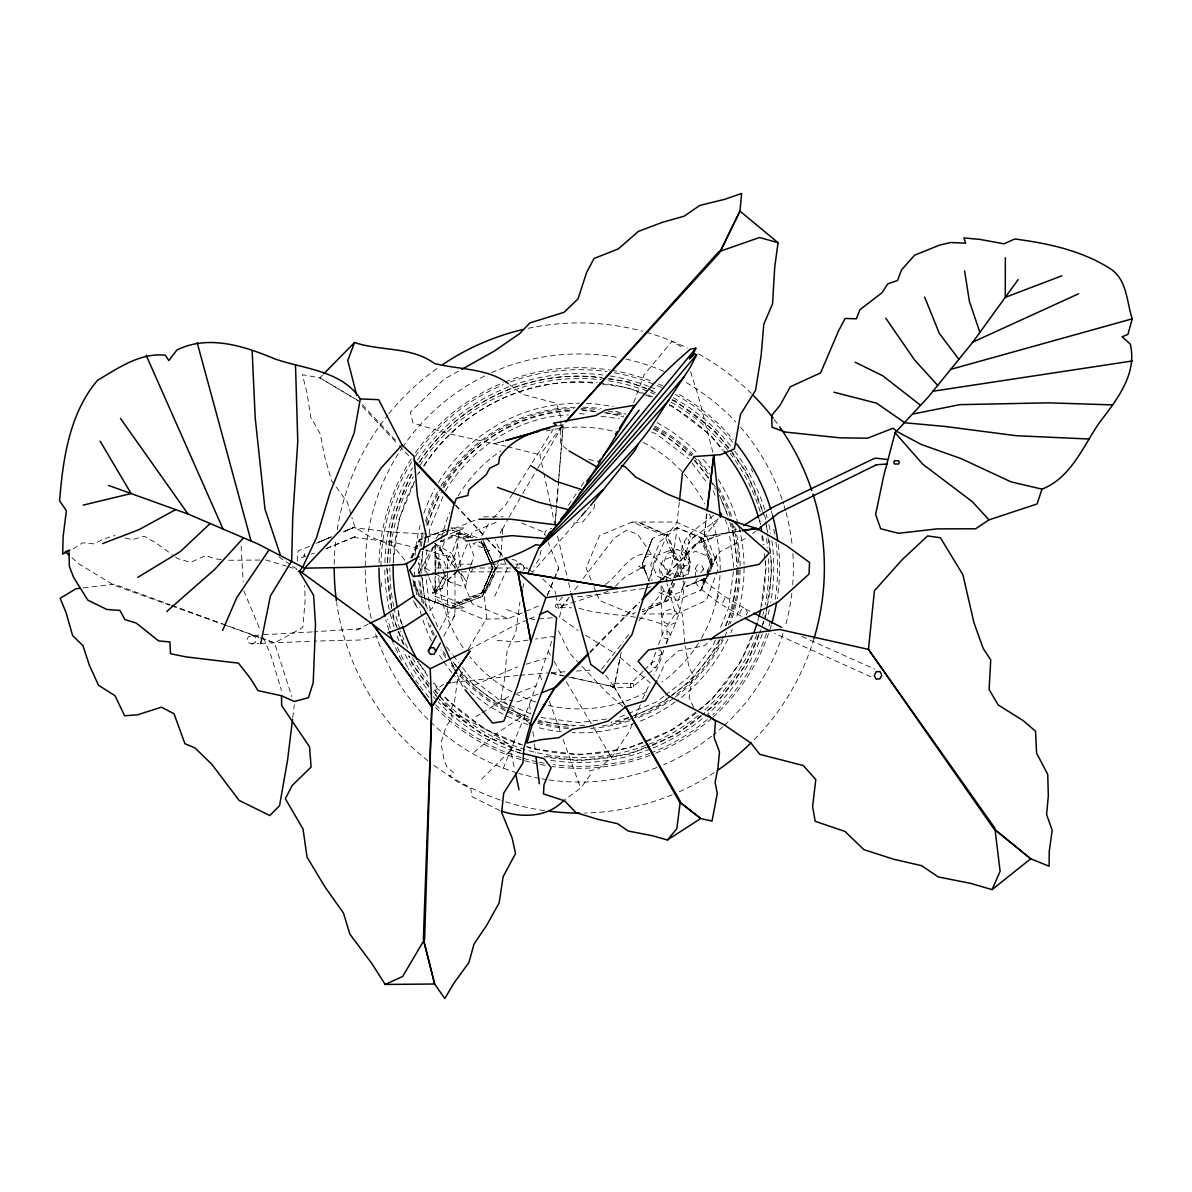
<?xml version="1.0" encoding="UTF-8"?>
<svg xmlns="http://www.w3.org/2000/svg" width="1192" height="1192" viewBox="0 0 1192 1192"><rect width="100%" height="100%" fill="white"/><g stroke="black" fill="none" stroke-linecap="round" stroke-linejoin="round"><path stroke-width="0.75" stroke-dasharray="5 3.75" d="M560.896 420.97L560.598 443.856L567.586 449.846M499.284 559.212L489.808 585.183L482.775 592.543L458.89 602.705L434.991 592.543L435.512 576.064M435.572 574.231L436.078 557.752L435.14 545.265L434.991 592.543L432.175 592.767L442.336 588.163L446.553 577.062M502.16 536.177L501.31 552.179L499.791 557.454M502.264 534.388L502.637 527.281L500.446 532.958L508.135 518.788M666.552 582.024L667.371 569.925L650.981 553.699L637.66 534.225L626.709 530.038L614.118 538.277L580.161 582.501M556.545 505.274L555.174 523.586L556.664 505.259M556.798 503.441L558.586 481.464M558.735 479.631L563.175 424.695L558.065 425.991M556.828 501.608L563.175 424.695L557.901 426.14M661.456 580.102L704.293 536.519L706.692 512.217M569.24 597.177L562.594 605.774L559.45 617.113L578.12 630.434M679.276 502.353L677.101 522.558L667.49 534.21L653.246 566.975L648.88 580.862M661.307 579.833L704.293 536.519L707.08 512.605M292.74 717.629L294.305 704.695M468.367 538.054L456.387 533.316L458.89 533.316L456.387 550.838L449.458 568.003M387.236 562.669L393.092 518.118L412.358 471.63M427.079 549.825L424.68 568.003L425.41 573.471M428.032 542.539L429.954 527.996L444.69 492.4M733.408 571.653L728.625 608.024L719.491 630.061M737.759 569.791L732.588 609.082L725.004 627.394A157.344 157.344 0 0 0 736.626 568.003M760.898 607.399L766.083 568.003L765.145 560.851M765.487 617.903L766.426 610.766M766.65 608.993L772.043 568.003L770.404 555.532M710.015 571.638C716.332 560.598 707.169 548.484 703.042 538.367L677.145 527.728L672.035 564.039L667.684 574.529L662.618 579.595M594.704 504.171L594.167 507.807L582.828 521.858L570.551 523.675M685.4 555.338L682.912 565.068L684.744 570.387L687.471 570.372L688.842 568.003L689.497 557.707L688.127 555.338M666.045 643.889C678.918 618.857 690.63 587.671 679.172 560.359L671.036 557.2L662.916 560.359L659.548 568.003L660.86 582.545M527.758 721.741L500.968 699.138L504.499 679.395L507.196 649.908L515.719 633.056L519.921 602.213M621.181 652.247L614.208 686.89L624.31 704.681M422.132 554.891L422.847 551.285M624.459 704.636L614.208 686.89L620.481 656.077M522.811 588.327L524.257 581.368M713.71 515.242C701.269 526.104 682.286 534.105 681.228 552.865L682.599 555.234M688.082 539.38L689.438 541.764L685.326 555.234M541.064 550.391L539.112 559.152L533.942 566.468M544.58 534.642L545.37 531.14L551.822 528.324M663.825 650.221L658.461 665.985L653.901 675.104M666.194 643.218L667.386 639.717L666.76 626.575L675.491 613.776L667.043 583.782M457.132 567.63L451.872 553.595L458.89 533.316L469.127 537.667M503.098 768.676L529.486 704.278L553.475 636.409L535.476 639.046M658.52 644.604L663.244 632.133L666.119 630.985L668.98 632.133L670.172 634.889L668.98 637.631L666.119 638.778L663.244 637.631L662.067 634.889L661.024 584.363L664.391 592.007L672.526 595.166L680.647 592.007L684.014 584.363L682.673 581.294M673.569 583.409L667.222 600.515L642.503 611.734L668.116 600.515L674.776 583.409M676.117 576.555L679.291 568.003L667.222 535.506L638.092 522.051L668.116 535.506L680.766 568.003L677.443 576.555M678.188 600.515L685.221 581.696M687.784 574.857L690.347 568.003L678.188 535.506M658.684 649.715L660.889 650.594L661.798 652.709L656.434 666.715L654.229 667.595L652.024 666.715L651.1 664.6L655.57 652.709L656.479 654.84L658.684 655.719L660.889 654.84L663.095 650.147M633.622 402.628L644.142 374.765L671.871 341.433L683.001 347.691M470.438 565.991L465.327 587.462L449.056 581.651L437.881 575.289M471.063 564.382L474.133 556.336L468.605 541.853M649.118 581.16L642.309 564.039L652.516 538.367L677.145 527.728L701.775 538.367L711.982 564.039L700.33 591.456L710.641 564.442L700.33 537.428L701.775 538.367M458.309 567.958L458.905 566.453M665.136 600.515L678.069 568.003L664.6 535.506L632.103 522.051L599.606 535.506L586.136 568.003L593.229 585.123M706.916 572.205L711.982 559.495L711.982 564.248L701.775 589.712L677.145 600.351L655.794 591.128M635.232 717.405L641.907 700.732M428.405 576.183L425.097 568.003L434.991 543.477L451.872 553.595M482.775 592.543L492.683 568.003L490.046 561.462M414.056 482.954L398.858 519.667L393.196 562.639A186.161 186.161 0 0 1 414.607 481.21M426.691 525.27L439.788 493.652M467.324 544.133L457.43 568.003L472.27 603.837L508.09 618.663L540.497 605.238M470.155 537.309L472.27 532.183L497.854 521.589M547.441 595.3L553.803 579.953M554.518 578.239L558.75 568.003L548.156 542.42M673.107 579.982L664.6 600.515L642.369 609.723M673.808 578.269L678.069 568.003M715.289 640.223L713.174 645.304L688.603 677.324L665.33 695.204M720.177 639.046L716.735 647.36L691.509 680.23L668.638 697.767M751.437 636.379L741.066 661.411L711.371 700.091L697.052 711.088M758.604 634.502L746.222 664.391L715.587 704.308L702.758 714.157M762.731 624.534L764.102 621.226M547.232 595.3L558.75 568.003M537.786 468.128L563.175 424.695L539.872 454.778L543.358 471.078M481.583 593.84L492.683 568.003L481.389 541.108M651.1 664.6L652.024 662.484L654.229 661.605L656.434 662.484L657.343 664.6M660.889 654.84L661.798 652.709M632.282 724.155L628.601 732.618L611.57 757.62L598.265 768.989L589.459 770.866L590.204 775.024L580.653 788.15L563.712 800.547M704.383 578.567L686.026 586.464L707.258 577.926L709.329 573.203M612.643 687.501L614.863 685.415L612.643 683.314L610.423 685.415L612.643 687.501L631.969 687.501L647.003 675.03M663.05 579.774L664.391 576.705L672.526 573.546L680.647 576.705M643.114 671.305L630.389 683.925L630.389 686.89L631.969 687.501M682.524 568.003L679.172 575.662L672.66 578.195M679.514 576.272L684.119 565.798L679.514 555.323L668.384 550.972L657.254 555.323L652.635 565.798L657.254 576.272L668.384 580.608M633.533 686.89L633.533 683.925L631.969 683.314L612.643 683.314M412.968 586.196L416.336 578.552M418.467 573.829L434.067 545.087M412.03 558.02L420.359 539.693L446.27 529.918M411.568 558.02L419.942 539.693L446.002 529.918M413.088 581.338L419.942 596.328L451.217 608.054L482.551 596.328L495.425 568.003L482.641 539.693L495.425 568.003L482.551 596.328L451.455 608.054L420.359 596.328L412.79 579.67M494.65 596.328L507.598 568.003L495.142 539.693M642.577 699.063L650.117 682.688L616.577 654.527M410.644 558.02L419.107 539.693L422.445 538.456M482.328 596.328L495.425 568.003L483.237 541.362M657.731 679.097L665.598 662.245L678.486 650.832L704.845 645.587L708.465 642.115M741.618 609.142L739.696 612.941L741.618 616.532L718.791 602.884L699.123 587.582L695.353 582.262L695.353 578.85M746.117 615.057L747.399 612.524L745.477 608.933L722.71 595.315L701.418 578.478L703.444 582.143L701.418 585.868M718.791 595.493L716.839 599.278L718.791 602.884M722.71 602.705L724.676 598.92L722.71 595.315M439.52 630.032L449.295 611.645M443.841 636.155L454.986 614.938L454.986 558.944L453.094 555.695L449.295 555.695L447.402 558.944L447.402 614.893L449.295 618.156M429.06 577.822L434.991 592.543L443.856 576.198L442.917 578.15L443.633 577.911M508.999 517.209L521.813 495.067M695.353 582.262L697.38 578.537M695.353 577.137L695.353 568.584L697.38 564.889L701.418 564.889L703.444 568.584L703.444 571.966M703.444 568.584L701.418 572.279L697.38 572.279L695.353 568.584M562.386 597.237L556.187 604.165L555.263 605.849L556.187 607.548L571.519 607.831M555.859 595.627L558.437 608.248L560.672 607.548L561.596 605.849L560.672 604.165L556.187 604.165M515.704 568.003L517.879 564.144M522.96 570.581L524.42 568.003L522.245 564.144L509.64 564.144M459.903 566.721L461.378 564.144L472.732 564.144M481.732 535.878L489.882 521.604M471.227 571.877L472.702 569.299M690.868 532.884L689.512 535.238L690.868 537.637M682.599 550.481L681.228 552.865L685.4 560.091L684.044 557.722M689.438 541.764L688.082 544.133L694.936 535.312L693.58 532.913M683.388 568.003L684.744 565.634L687.471 565.634L688.842 568.003M688.127 560.091L689.497 557.707L685.326 550.481L686.696 552.85M454.986 558.944L453.094 562.192L449.295 562.192L447.402 558.944M453.094 618.171L454.986 614.938L453.094 611.675M429.388 610.453L432.309 608.263L435.408 600.932L436.034 586.196L432.651 593.84L442.336 588.163L434.991 592.543L444.944 575.676M522.752 493.488L536.847 469.723M512.694 493.726L505.855 504.574L493.562 517.671M513.663 492.177L531.215 464.284M532.198 462.734L553.654 428.628M468.471 648.835L486.872 617.948L484.086 595.106L493.339 577.241L497.183 566.379L500.893 562.818M581.264 486.217L585.928 479.124M568.435 505.199L578.567 490.255M574.782 589.995L579.088 584.005M435.899 538.546L438.462 535.089L444.527 532.481M625.651 638.599L628.974 634.129M638.942 620.749L663.05 591.321L671.245 590.591L682.48 614.848L684.878 643.978M420.016 461.647C458.756 401.212 535.029 366.033 606.013 378.773M417.513 474.61L419.718 471.749A186.161 186.161 0 0 0 418.064 474.923M424.114 466.012C459.918 409.765 528.98 375.286 595.404 383.332M442.947 487.23C470.393 442.53 519.369 411.955 572.145 410.257M445.406 490.702C471.689 448.043 517.626 416.991 568.375 414.846M601.513 669.368L623.431 641.579M740.858 530.872L704.293 536.519L719.193 518.654M580.161 517.492L532.988 571.668M587.194 509.446L589.533 506.764M560.672 607.548L568.092 599.233M736.686 529.129L694.891 544.565L683.97 555.904L695.621 551.345L707.258 555.904L712.086 566.915L717.39 553.475L713.531 562.4L720.117 551.732L748.397 536.966M322.421 375.197L319.858 377.819L302.395 374.705L306.836 392.123L310.814 417.319L320.246 433.873L324.522 456.014L331.585 480.763L347.319 502.175L351.357 515.54M590.055 652.754L639.389 602.556M589.653 652.024L639.15 602.139M481.613 779.151L510.608 750.364L514.81 770.062M644.38 670.053L652.024 662.484M447.089 580.534L457.594 570.655M615.34 586.211L624.772 577.152L645.453 565.664L640.044 567.586L644.5 568.062L638.748 566.021L645.036 570.551L649.268 581.294M434.991 592.543L459.471 569.24M648.344 673.838L656.434 666.715M473.85 752.45L498.047 732.484L525.389 714.276M677.145 527.728L659.876 541.809L650.936 564.248L651.95 580.623M752.733 533.524L755.609 531.23M605.283 584.408C620.525 574.544 630.225 548.946 651.607 554.831L645.036 557.528M663.87 696.322L656.598 701.894L619.304 717.346M667.207 698.87L658.64 705.455L630.345 717.167M695.621 712.19L672.69 729.787L644.321 741.528M701.328 715.245L675.67 734.942L647.45 746.639M693.58 537.667L719.029 518.207M443.707 684.297L435.184 690.228L451.917 712.175L490.404 731.739L507.777 743.704L512.5 750.856L521.247 753.031M73.159 548.856L82.829 542.762L94.123 543.895L103.183 539.112L114.983 535.506M475.891 716.675L480.585 713.799M482.149 712.831L508.731 696.5M458.488 371.189L443.871 379.384L410.391 412.149L413.058 423.115L449.012 433.784L505.542 446.21M368.298 624.012L355.991 630.359L360.342 628.706L314.032 631.79M468.65 649.834L513.156 626.113L527.877 619.661M608.024 591.307L600.306 594.331L575.96 596.983M316.029 543.343L331.063 536.922M529.516 618.946L536.057 616.07M682.092 576.481L687.039 574.35L691.122 564.039L687.039 553.729L677.145 549.467L667.252 553.729L663.154 564.039L667.252 574.35L675.491 577.911M440.116 541.302L458.89 533.316L465.819 539.41M474.774 684.983L517.641 666.805M343.177 531.945L353.353 527.654L392.719 532.258L441.666 534.791M325.923 548.827L356.84 535.998L323.747 549.572M686.026 586.464L707.258 577.926M596.76 593.676L599.606 600.515L632.103 613.969L635.515 612.554M628.691 717.852L620.361 721.309L611.436 722.471M642.652 742.229L627.633 748.442L579.282 754.804L530.947 748.442L524.271 745.685M645.781 747.324L629.182 754.208L579.282 760.764L543.656 756.071M713.799 537.011L694.891 544.565M559.882 427.868L562.207 426.945M446.046 531.826L476.696 519.563M675.894 622.552L670.172 624.832L664.436 622.552L662.067 617.054L664.436 611.541L670.172 609.261L675.894 611.541L678.263 617.054M630.389 683.925L631.969 683.314M450.069 533.837L465.103 527.967L451.217 527.967L480.748 539.037M517.298 693.193L536.117 685.892M476.338 542.479L473.09 543.731L489.808 550.838L482.775 543.477L479.363 542.032M538.039 694.102L518.073 701.775L514.646 701.254M258.992 635.023L248.383 636.662L247.012 639.657L248.383 642.652L251.691 643.904L258.992 643.501M251.691 643.904L255.013 642.652L256.384 639.657L255.013 636.662L251.691 635.425M424.099 537.845L445.733 529.814M309.518 546.368L298.402 550.734L297.329 553.699L297.329 564.531M306.106 556.008L300.98 557.901L303.543 556.664L304.616 553.699L304.616 557.305M562.594 605.774L597.52 594.57L644.187 588.476M311.231 554.131L314.36 553.148M526.03 664.227L546.159 658.058M646.019 588.237L651.145 586.688M503.486 441.085L494.695 443.498L503.665 441.1M377.626 636.215L360.342 640L314.032 641.132M668.384 550.972L677.145 549.467M704.293 536.519L740.426 530.976M528.279 640.089L515.674 641.937L493.846 640.193M606.579 719.014L579.282 722.62L539.276 717.346M452.364 682.42L518.028 675.432M83.306 587.88L114.223 584.214L170.009 604.627M450.8 535.804L455.94 535.223L465.074 539.171M552.388 617.754L533.003 619.482L529.725 618.231M519.876 675.268L547.62 672.944M312.185 631.924L260.825 634.934M551.255 672.675L567.422 671.617M576.392 671.022L592.543 669.964M260.825 643.412L312.185 641.177M260.065 560.046L228.611 560.255M483.505 516.836L503.233 516.836M632.103 522.051L676.281 522.051L706.23 535.506L718.642 568.003L706.23 600.515L676.281 613.969L642.816 613.969M491.372 564.144L508.88 564.144M435.974 568.003L452.021 568.003M471.004 568.003L513.082 568.003M514.884 568.003L527.49 568.003M461.378 571.877L514.288 571.877M458.89 602.705L456.387 602.705L482.045 592.543L492.683 568.003L481.583 542.181M632.103 613.969L633.935 613.969M508.09 618.663L483.505 619.169L438.462 600.932L435.05 596.328L465.103 608.054L450.725 608.054L419.107 596.328L412.953 582.992M578.79 608.129C607.533 617.292 639.523 612.748 666.76 626.575M666.611 574.47L667.639 574.529M221.28 559.51L215.767 558.944L205.65 555.576L190.675 562.356L177.742 558.601L173.496 555.547M353.353 537.428L392.719 542.166L418.049 548.29M607.801 378.996L629.182 381.812L649.104 390.067M602.571 384.271L627.633 387.579L644.321 394.492M581.07 409.541L597.147 411.657A157.344 157.344 0 0 0 579.282 410.659M606.072 412.834L620.361 414.712L623.699 416.097M579.282 413.4L584.75 414.131M601.111 416.276L619.304 418.675M538.218 721.309L573.933 726.002M500.968 699.138L512.933 700.985M588.669 459.501L597.728 461.259M605.745 675.208L614.208 686.89L568.316 676.847M551.166 673.152L564.799 676.043M551.27 673.182L562.058 675.536M569.255 677.101L614.208 686.89M511.994 559.42L515.063 560.106L527.296 568.42M425.291 550.048L450.8 557.26L443.066 554.116L439.863 546.532L440.876 550.987L445.287 539.842L441.874 541.853L455.24 535.849L465.252 540.348M125.279 537.979L132.148 539.633L144.396 536.281L156.495 543.328L172.08 554.533M507.345 446.657L539.872 454.778M265.622 559.882L286.527 566.17M288.27 566.707L296.987 569.329M169.92 605.283L114.089 585.197L78.732 563.816L71.982 557.796M171.663 605.909L222.248 624.101M223.992 624.727L258.887 637.273M260.631 637.899L274.577 642.92L302.828 627.528L305.077 601.23L304.75 585.391M171.752 605.268L258.887 637.169M260.631 637.809L274.577 642.92L291.787 696.56M506.719 609.514L523.139 615.742M472.345 537.83L452.081 529.963L472.866 537.637M499.806 810.456L471.957 796.748L470.81 788.672L457.4 781.818L449.354 776.081L453.973 773.042L447.104 767.231L444.243 760.66L440.936 742.899L446.106 726.643L452.14 717.346L450.457 710.715L454.495 701.805L457.445 680.349L462.57 672.228L457.534 667.729M671.036 578.82L662.916 575.662L659.548 568.003M478.633 542.122L482.045 543.477L492.683 568.003L481.389 594.912L452.081 606.043L480.793 594.912L492.683 568.003L480.793 541.108M436.078 557.752L443.856 560.91L447.075 568.554M650.758 390.752L655.749 392.824M672.348 399.692L675.67 401.078L715.587 431.713L730.905 451.664M645.99 395.178L652.665 397.949M669.353 404.848L672.69 406.234L711.371 435.929L722.367 450.248M653.648 428.509L658.64 430.565L691.509 455.791M651.502 432.011L656.598 434.126L688.603 458.682M521.738 523.005L543.91 532.183L545.325 535.595M530.798 713.829L501.981 701.894L469.961 677.324L459.918 664.227M504.931 707.512L499.94 705.455L467.07 680.23L457.207 667.371M511.592 710.268L528.235 717.167M522.603 744.985L485.889 729.787L447.209 700.091L443.901 695.8A186.161 186.161 0 0 0 520.785 744.747M521.098 750.766L482.909 734.942L442.992 704.308L437.524 697.186M801.978 636.483L874.839 669.219M871.054 676.862L774.547 633.31M745.477 608.933L752.048 612.286M425.097 568.003L436.287 574.38M358.107 400.572L319.858 377.819L359.731 401.749M435.587 573.844L439.967 576.481M585.734 635.306L613.493 652.605M278.868 556.917L291.072 565.142M292.606 566.17L297.18 569.255M528.816 569.463L533.405 572.577M509.729 384.763L522.558 394.358L556.44 403.254L560.94 417.453M622.82 706.469L606.266 691.896L581.07 665.345M542.583 578.82L554.757 590.219L555.487 593.825M579.819 664.019L569.731 653.395L557.29 628.422M362.383 406.427L398.068 444.392M399.35 445.748L410.823 457.966M455.433 505.423L484.742 536.609M486.023 537.965L503.858 556.947M362.249 404.475L397.681 442.575M455.88 505.185L484.98 536.489M486.247 537.845L503.963 556.902M434.991 543.477L457.326 570.342M458.503 571.758L466.743 581.651L460.008 571.832M404.863 560.225L393.747 546.487L368.388 535.893L354.888 527.236L351.863 517.209M732.007 453.094L746.222 471.63L765.487 518.118L766.188 523.467M694.802 460.082L711.252 481.508M712.339 482.939L716.735 488.66M691.956 463.047L707.601 483.43M446.508 646.764L452.096 654.05M453.213 655.496L458.801 662.782M456.104 665.941L452.811 661.649A157.344 157.344 0 0 0 458.398 668.712M417.513 661.411L427.407 674.299M434.007 682.897L439.505 690.064M428.762 685.773L412.358 664.391L408.916 656.092M433.143 691.479L436.421 695.755M442.902 572.369L449.056 581.651L445.882 575.334M548.394 651.845L550.287 655.004M554.057 661.322L562.535 675.521M566.319 681.839L593.661 727.627M594.599 729.206L611.57 757.62M683.999 541.734L685.355 544.118M445.078 573.739L436.332 556.336L441.874 570.834M413.356 600.828L417.364 608.263L414.876 602.407M451.187 661.545L454.271 668.325M457.356 675.104L462.749 686.965M693.595 707.527L689.08 697.38L692.85 674.717L688.961 667.207L685.028 645.796M243.749 590.77L260.631 631.045M263.447 637.765L271.195 656.226L281.461 690.436M645.036 570.551L642.309 564.039L652.516 538.367L642.309 564.039L646.66 574.544M719.491 495.321L727.761 515.287M731.203 523.601L732.588 526.938L737.997 568.003M713.174 490.702L715.289 495.798M725.108 519.518L728.625 527.996L733.899 568.003M593.929 586.822L596.06 591.962M437.673 626.664L429.954 608.024L425.648 575.289M402.315 624.697L398.858 616.353L397.905 609.201A186.161 186.161 0 0 0 402.553 626.515M404.103 644.47L393.092 617.903L392.63 614.342M482.775 543.477L489.376 559.838M539.976 675.164L542.479 682.122M549.363 701.239L560.627 732.529M563.131 739.472L580.653 788.15M703.042 538.367L711.982 564.248M690.585 371.666L698.184 395.64L713.263 453.809M557.573 536.162L568.167 580.966M568.599 582.754L570.715 591.709M543.761 472.881L549.974 501.862M550.361 503.68L554.638 523.601M457.296 543.477L460.514 566.26M766.426 525.24L767.827 535.938M768.065 537.726L770.166 553.758M759.721 519.667L760.436 525.031A186.161 186.161 0 0 0 759.11 519.831M761.852 535.774L763.029 544.729M764.206 553.684L764.906 559.063M421.298 573.367L420.582 568.003L422.698 551.941A157.344 157.344 0 0 0 422.043 573.337M421.536 575.155L425.767 607.294M386.536 568.003L391.691 607.205M529.486 704.278L530.604 713.308M532.854 731.381L534.195 742.214M534.418 744.017L535.536 753.061M241.067 545.951L243.213 581.8M435.02 545.265L435.289 570.268M703.444 578.746L703.444 582.143M709.463 514.095A140.894 140.894 0 0 1 720.087 573.501M719.998 575.349A140.894 140.894 0 0 1 701.313 638.465M698.467 643.159A140.894 140.894 0 0 1 662.096 682.018M646.541 691.822A140.894 140.894 0 0 1 542.822 704.114M535.789 702.028A140.894 140.894 0 0 1 513.648 692.686M512.038 691.822A140.894 140.894 0 0 1 469.797 656.703M463.152 647.792A140.894 140.894 0 0 1 438.433 571.668M438.388 568.003A140.894 140.894 0 0 1 441.1 540.483M441.472 538.68A140.894 140.894 0 0 1 449.831 512.381M458.19 495.991A140.894 140.894 0 0 1 501.042 450.829M546.368 431.012A140.894 140.894 0 0 1 615.757 431.906M643.293 442.485A140.894 140.894 0 0 1 704.815 504.007M792.874 553.624A214.068 214.068 0 0 1 792.591 586.017M791.861 593.243A214.068 214.068 0 0 1 785.111 626.873M783.01 633.757A214.068 214.068 0 0 1 724.17 725.585M722.844 726.807A214.068 214.068 0 0 1 713.174 735.032M711.758 736.164A214.068 214.068 0 0 1 663.721 764.728M656.986 767.469A214.068 214.068 0 0 1 548.648 779.866M546.845 779.598A214.068 214.068 0 0 1 541.481 778.704M539.693 778.376A214.068 214.068 0 0 1 518.714 773.325M516.985 772.803A214.068 214.068 0 0 1 430.476 721.89M427.928 719.372A214.068 214.068 0 0 1 375.018 632.043M371.189 618.201A214.068 214.068 0 0 1 401.525 448.758M402.538 447.253A214.068 214.068 0 0 1 484.965 375.853M491.536 372.753A214.068 214.068 0 0 1 618.886 357.645M625.979 359.09A214.068 214.068 0 0 1 667.043 372.753M686.324 382.617A214.068 214.068 0 0 1 735.643 421.804M740.485 427.168A214.068 214.068 0 0 1 783.561 503.978M784.083 505.706A214.068 214.068 0 0 1 785.588 510.876M786.064 512.605A214.068 214.068 0 0 1 792.263 546.383M775.932 542.122A198.334 198.334 0 0 1 774.815 601.275M770.39 621.121A198.334 198.334 0 0 1 768.825 626.426M766.516 633.473A198.334 198.334 0 0 1 712.876 714.619M707.288 719.521A198.334 198.334 0 0 1 651.726 752.644M649.998 753.314A198.334 198.334 0 0 1 553.401 764.653M544.193 763.223A198.334 198.334 0 0 1 538.724 762.15M536.907 761.763A198.334 198.334 0 0 1 522.647 758.082M520.874 757.546A198.334 198.334 0 0 1 435.199 704.293M428.986 697.424A198.334 198.334 0 0 1 424.233 691.688M423.085 690.228A198.334 198.334 0 0 1 419.688 685.773M418.601 684.268A198.334 198.334 0 0 1 408.454 668.772M407.53 667.177A198.334 198.334 0 0 1 397.502 647.345M390.305 628.184A198.334 198.334 0 0 1 387.713 619.348M381.812 586.494A198.334 198.334 0 0 1 381.5 582.784M380.963 566.17A198.334 198.334 0 0 1 414.339 457.862M415.382 456.327A198.334 198.334 0 0 1 503.382 384.763M510.325 382.051A198.334 198.334 0 0 1 607.026 371.621M614.387 372.798A198.334 198.334 0 0 1 655.198 384.763M656.911 385.493A198.334 198.334 0 0 1 662.022 387.758M675.253 394.433A198.334 198.334 0 0 1 733.169 442.873M751.049 468.843A198.334 198.334 0 0 1 752.867 472.047M773.802 529.263A198.334 198.334 0 0 1 774.815 534.746M771.865 540.81A194.49 194.49 0 0 1 770.702 602.422M769.287 609.559A194.49 194.49 0 0 1 767.141 618.35M762.269 633.92A194.49 194.49 0 0 1 652.024 748.382M650.325 749.053A194.49 194.49 0 0 1 548.484 760.034M522.007 753.865A194.49 194.49 0 0 1 438 701.656M436.764 700.33A194.49 194.49 0 0 1 433.098 696.277M431.906 694.906A194.49 194.49 0 0 1 403.298 650.787M398.918 640.745A194.49 194.49 0 0 1 396.31 633.92M393.971 627.022A194.49 194.49 0 0 1 389.695 611.332M389.292 609.559A194.49 194.49 0 0 1 384.807 568.003M384.882 562.594A194.49 194.49 0 0 1 412.7 467.666M417.558 460.008A194.49 194.49 0 0 1 602.854 374.959M610.095 375.987A194.49 194.49 0 0 1 648.612 386.297M650.325 386.968A194.49 194.49 0 0 1 657.075 389.769M673.391 397.815A194.49 194.49 0 0 1 733.587 449.622M734.689 451.068A194.49 194.49 0 0 1 765.666 512.471M766.188 514.199A194.49 194.49 0 0 1 767.141 517.671M768.885 524.689A194.49 194.49 0 0 1 770.702 533.599M769.123 540.185A191.867 191.867 0 0 1 767.544 605.044M767.186 606.862A191.867 191.867 0 0 1 764.623 617.665M763.625 621.226A191.867 191.867 0 0 1 759.602 633.593M758.946 635.351A191.867 191.867 0 0 1 702.654 714.962M701.209 716.154A191.867 191.867 0 0 1 651.845 745.626M650.117 746.326A191.867 191.867 0 0 1 544.088 756.622M520.755 750.736A191.867 191.867 0 0 1 439.759 699.704M438.492 698.348A191.867 191.867 0 0 1 433.545 692.79M428.792 687.024A191.867 191.867 0 0 1 408.692 655.823M403.12 644.023A191.867 191.867 0 0 1 397.145 628.303M396.563 626.545A191.867 191.867 0 0 1 392.183 610.498M391.781 608.68A191.867 191.867 0 0 1 387.415 568.003M387.504 562.475A191.867 191.867 0 0 1 413.132 472.077M418.958 462.63A191.867 191.867 0 0 1 601.543 377.432M608.963 378.445A191.867 191.867 0 0 1 646.63 388.339M648.373 389.009A191.867 191.867 0 0 1 655.302 391.84M672.005 400.035A191.867 191.867 0 0 1 729.787 448.997M730.934 450.472A191.867 191.867 0 0 1 763.625 514.795M765.532 521.917A191.867 191.867 0 0 1 767.901 532.809M768.557 558.884A189.483 189.483 0 0 1 765.219 604.582M763.655 611.749A189.483 189.483 0 0 1 762.791 615.295M756.726 634.517A189.483 189.483 0 0 1 703.921 710.745M698.274 715.483A189.483 189.483 0 0 1 647.509 744.791M645.796 745.447A189.483 189.483 0 0 1 526.745 750.066M524.987 749.544A189.483 189.483 0 0 1 438.999 695.383M437.777 694.027A189.483 189.483 0 0 1 434.156 689.84M429.522 684.089A189.483 189.483 0 0 1 412.521 657.984M407.575 648.135A189.483 189.483 0 0 1 400.587 631.045M399.99 629.302A189.483 189.483 0 0 1 394.105 608.173M393.733 606.385A189.483 189.483 0 0 1 389.799 568.003M389.873 562.535A189.483 189.483 0 0 1 413.4 476.442M419.942 465.476A189.483 189.483 0 0 1 601.275 379.801M608.591 380.799A189.483 189.483 0 0 1 654.363 394.03M670.858 402.121A189.483 189.483 0 0 1 761.345 515.451M766.501 538.71A189.483 189.483 0 0 1 767.708 547.858M814.032 638.435A245.075 245.075 0 0 1 752.584 741.305M714.246 772.58A245.075 245.075 0 0 1 673.927 794.081M672.228 794.781A245.075 245.075 0 0 1 584.736 813.019M544.565 810.62A245.075 245.075 0 0 1 501.877 800.547M500.148 799.951A245.075 245.075 0 0 1 429.373 761.882M427.913 760.749A245.075 245.075 0 0 1 336.68 602.735M334.237 564.382A245.075 245.075 0 0 1 335.965 538.769M337.232 529.635A245.075 245.075 0 0 1 387.698 415.188M388.845 413.743A245.075 245.075 0 0 1 439.773 366.525M528.265 328.307A245.075 245.075 0 0 1 642.726 331.287M646.228 332.255A245.075 245.075 0 0 1 687.337 348.034M698.676 353.979A245.075 245.075 0 0 1 751.303 393.435M774.279 419.554A245.075 245.075 0 0 1 778.659 425.484M718.97 640.432A157.344 157.344 0 0 1 671.468 695.532M669.993 696.575A157.344 157.344 0 0 1 630.255 716.869M628.557 717.45A157.344 157.344 0 0 1 611.347 722.054M584.616 725.258A157.344 157.344 0 0 1 538.56 719.998M528.324 716.869A157.344 157.344 0 0 1 511.681 710.089M510.057 709.3A157.344 157.344 0 0 1 459.561 670.083M427.302 608.74A157.344 157.344 0 0 1 422.102 575.125M427.779 525.583A157.344 157.344 0 0 1 441.278 492.43M443.916 487.811A157.344 157.344 0 0 1 572.175 410.823M604.284 412.67A157.344 157.344 0 0 1 623.431 416.991M653.305 429.165A157.344 157.344 0 0 1 689.289 455.508M694.251 460.589A157.344 157.344 0 0 1 708.882 478.767M709.896 480.257A157.344 157.344 0 0 1 715.558 489.331M721.369 500.402A157.344 157.344 0 0 1 727.567 515.361M729.802 522.156A157.344 157.344 0 0 1 736.626 566.23M759.11 616.19A186.161 186.161 0 0 1 757.65 621.36M752.971 635.038A186.161 186.161 0 0 1 697.588 711.758M696.188 712.89A186.161 186.161 0 0 1 644.619 742.333M642.92 742.959A186.161 186.161 0 0 1 527.654 746.877M439.058 690.451A186.161 186.161 0 0 1 433.262 683.493M427.809 676.236A186.161 186.161 0 0 1 418.064 661.098M423.726 465.759A186.161 186.161 0 0 1 597.281 382.721M599.084 382.9A186.161 186.161 0 0 1 646.317 394.328M648.001 394.999A186.161 186.161 0 0 1 653.037 397.07M669.263 405.027A186.161 186.161 0 0 1 723.037 449.712M762.612 535.64A186.161 186.161 0 0 1 763.983 544.61M765.309 560.836A186.161 186.161 0 0 1 761.599 605.715M778.227 544.565A200.316 200.316 0 0 1 777.244 598.652M771.313 625.025A200.316 200.316 0 0 1 769.138 631.909M768.542 633.622A200.316 200.316 0 0 1 713.099 717.077M711.743 718.269A200.316 200.316 0 0 1 651.726 754.76M650.027 755.415A200.316 200.316 0 0 1 552.239 766.486M545.057 765.368A200.316 200.316 0 0 1 539.708 764.37M537.935 763.997A200.316 200.316 0 0 1 435.14 707.094M401.495 660.279A200.316 200.316 0 0 1 393.882 643.829M388.875 630.195A200.316 200.316 0 0 1 385.806 619.855M379.056 562.624A200.316 200.316 0 0 1 411.463 458.652M415.531 452.662A200.316 200.316 0 0 1 503.471 382.602M505.155 381.917A200.316 200.316 0 0 1 609.932 370.056M611.734 370.339A200.316 200.316 0 0 1 651.726 381.261M658.461 384.003A200.316 200.316 0 0 1 663.437 386.238M679.44 394.537A200.316 200.316 0 0 1 733.095 439.684M771.313 510.981A200.316 200.316 0 0 1 772.774 516.166M740.113 569.821A160.831 160.831 0 0 1 730.219 623.565M726.792 632.103A160.831 160.831 0 0 1 674.985 697.26M673.51 698.348A160.831 160.831 0 0 1 636.558 718.299M629.644 720.758A160.831 160.831 0 0 1 590.219 728.476M568.361 728.476A160.831 160.831 0 0 1 537.667 723.365M528.935 720.758A160.831 160.831 0 0 1 506.883 711.624M505.259 710.79A160.831 160.831 0 0 1 459.307 675.119M454.539 669.532A160.831 160.831 0 0 1 450.025 663.706M445.793 657.701A160.831 160.831 0 0 1 440.921 649.983M433.277 635.455A160.831 160.831 0 0 1 426.542 618.365M422.221 602.571A160.831 160.831 0 0 1 418.615 575.289M418.556 573.456A160.831 160.831 0 0 1 418.556 562.564M419.957 546.1A160.831 160.831 0 0 1 423.041 529.904M425.44 521.142A160.831 160.831 0 0 1 438.224 490.761M440.921 486.023A160.831 160.831 0 0 1 579.282 407.172M582.918 407.217A160.831 160.831 0 0 1 601.2 408.677M615.623 411.344A160.831 160.831 0 0 1 626.158 414.16M654.944 426.08A160.831 160.831 0 0 1 693.014 454.286M698.035 459.546A160.831 160.831 0 0 1 709.627 473.79M718.567 487.588A160.831 160.831 0 0 1 732.037 517.656M734.644 526.387A160.831 160.831 0 0 1 740.113 566.2M738.846 569.806A159.564 159.564 0 0 1 728.401 624.832M723.38 636.573A159.564 159.564 0 0 1 674.24 696.247M668.28 700.464A159.564 159.564 0 0 1 634.397 717.763M632.684 718.374A159.564 159.564 0 0 1 599.218 726.33M568.45 727.209A159.564 159.564 0 0 1 537.994 722.143M529.337 719.551A159.564 159.564 0 0 1 459.054 672.914M454.375 667.311A159.564 159.564 0 0 1 449.965 661.486M445.838 655.481A159.564 159.564 0 0 1 441.1 647.792M434.424 634.934A159.564 159.564 0 0 1 430.178 624.832M423.845 604.061A159.564 159.564 0 0 1 420.091 578.85M419.971 577.047A159.564 159.564 0 0 1 419.971 558.973M421.208 546.279A159.564 159.564 0 0 1 423.071 535.506M426.125 523.243A159.564 159.564 0 0 1 441.1 488.228M442.932 485.129A159.564 159.564 0 0 1 573.888 408.528M581.085 408.454A159.564 159.564 0 0 1 599.218 409.69M608.233 411.091A159.564 159.564 0 0 1 624.057 414.846M654.348 427.198A159.564 159.564 0 0 1 692.12 455.18M693.386 456.462A159.564 159.564 0 0 1 709.672 476.01M717.48 488.228A159.564 159.564 0 0 1 730.249 516.33M732.454 523.243A159.564 159.564 0 0 1 738.846 566.215M744.076 568.003A164.794 164.794 0 0 1 735.926 619.229M732.216 629.406A164.794 164.794 0 0 1 730.83 632.743M727.85 639.314A164.794 164.794 0 0 1 676.713 700.911M675.253 701.984A164.794 164.794 0 0 1 637.303 722.248M635.619 722.873A164.794 164.794 0 0 1 572.145 732.648M561.372 731.828A164.794 164.794 0 0 1 536.638 727.18M528.071 724.632A164.794 164.794 0 0 1 504.752 714.976M503.158 714.157A164.794 164.794 0 0 1 453.079 673.957M451.917 672.571A164.794 164.794 0 0 1 443.26 661.024M442.247 659.519A164.794 164.794 0 0 1 438.388 653.469M431.519 640.938A164.794 164.794 0 0 1 422.117 617.516M421.581 615.802A164.794 164.794 0 0 1 419.226 607.205M416.708 594.883A164.794 164.794 0 0 1 414.846 578.746M414.742 576.943A164.794 164.794 0 0 1 414.503 568.003M414.98 555.487A164.794 164.794 0 0 1 420.12 525.359M423.816 513.38A164.794 164.794 0 0 1 434.827 488.72M438.388 482.551A164.794 164.794 0 0 1 579.282 403.224M586.434 403.373A164.794 164.794 0 0 1 613.239 406.755M657.001 422.698A164.794 164.794 0 0 1 698.303 454.033M703.161 459.322A164.794 164.794 0 0 1 710.03 467.696M718.299 479.512A164.794 164.794 0 0 1 737.997 523.646M738.921 527.073A164.794 164.794 0 0 1 744.046 564.442M331.257 536.936L317.728 542.628L331.301 536.922M349.882 529.084L343.102 531.945L353.353 527.654L349.882 529.084"/><path stroke-width="1.5" d="M1005.348 257.725L1005.273 297.359L1061.849 275.814M300.22 571.311L373.036 624.563L430.208 668.742L431.832 706.752L424.62 939.281L402.643 976.486L385.165 984.443L371.934 963.643L349.867 934.156L343.475 913.042L324.984 886.937L307.059 857.167L303.006 828.976L285.335 798.714L292.189 785.513L311.097 767.067L309.562 746.877L281.64 705.53L281.521 695.472M469.931 651.205L431.832 706.752L423.369 938.879L434.648 984.011L444.795 998.553L453.958 983.087L468.963 962.466L473.999 944.079L486.634 925.409L499.135 902.91L503.158 876.642L515.525 853.561L512.098 837.916L501.653 812.482L503.709 793.157L522.901 763.059L523.854 748.248L531.96 718.418L552.194 664.361L556.619 617.724L547.5 611.064L539.32 614.64M679.485 500.521L682.45 472.956L694.31 456.536L720.653 454.673L734.421 448.997L740.456 414.488L755.549 390.335L761.077 356.035L763.804 324.164L772.55 303.9L774.726 267.142L778.048 242.706L739.979 211.118L741.618 193.447L724.632 199.347L699.853 205.411L684.148 216.199L662.439 222.308L638.361 231.427L618.35 248.89L594.003 258.53L586.509 272.7L578.075 298.864L564.039 312.304L529.948 322.898L519.667 333.611L494.218 351.148L461.736 369.371M720.341 512.545L721.696 514.929L720.341 517.283L713.725 455.567L706.93 510.429M707.288 510.757L713.725 455.567M292.517 719.476L287.57 760.138L279.554 805.688L269.839 815.566L239.115 800.398L211.729 764.161L194.952 747.95L184.939 743.704L174.017 713.725L161.397 707.184L137.631 714.798L124.639 715.766L114.983 695.696L98.504 685.281L89.326 665.151L82.948 645.662L72.638 635.619L66.141 612.792L60.151 598.265L76.02 588.744L79.67 588.312M360.297 398.947L354.128 433.188L330.229 491.983L316.595 537.443L302.902 566.662L299.281 571.534L313.585 595.255L315.507 624.25L313.228 682.524L308.49 697.678L294.409 701.462L281.431 695.77L257.934 690.57L250.365 678.337L238.489 663.154L186.161 656.911L170.486 653.708L169.905 641.937L158.551 640.894L136.246 623.043L124.951 619.631L119.93 610.438L106.833 609.47L87.821 600.127L73.502 577.196L69.389 566.379L68.898 550.674L62.684 554.116L63.102 536.802L66.365 510.712L59.6 500.804C62.967 458.86 69.389 413.535 97.491 380.352C118.112 368.09 140.388 352.43 165.435 355.231L168.802 360.58L176.923 349.986C208.436 334.401 244.256 346.112 274.667 358.852C304.124 369.103 341.776 370.459 360.297 398.947L378.639 399.663L402.032 444.974L414.011 456.208L417.423 496.155L426.11 535.059L423.22 549.482M260.75 643.65L270.361 596.104L291.682 561L292.725 517.701L297.776 441.472L295.512 364.975M521.723 593.527L522.454 590.055M1018.162 279.584L972.851 342.089L928.568 396.653L895.088 432.756L883.51 476.711L875.628 514.482L880.65 528.741L898.455 533.286L937.15 528.875L975.607 528.786L988.973 519.861L1037.085 503.963L1041.987 489.152C1070.997 477.798 1082.977 446.613 1099.441 422.564C1116.517 400.333 1137.645 373.826 1130.239 344.056L1122.104 336.77L1127.93 334.401L1132.251 318.83C1126.47 301.695 1127.364 279.971 1110.527 268.885C1081.77 250.469 1048.245 243.406 1014.854 238.996L1003.947 243.809L980.077 239.428L963.836 237.923L965.654 243.168L950.724 242.527L939.579 245.12L914.651 255.177L901.48 269.928L897.561 280.463L887.727 283.92L881.916 292.83L859.953 309.682L856.363 318.785L845.128 318.473L838.512 330.944L820.617 372.873L790.296 386.774L779.985 405.429L771.641 415.546L771.984 427.213L785.2 432.055L839.66 437.807L867.463 438.194L893.121 428.211L896.891 431.474L921.312 444.497L961.08 458.592L1011.084 481.881L1041.987 489.152M647.792 584.333L631.954 634.665L602.928 673.525L590.8 664.421L571.132 593.512M621.315 465.834L624.951 466.534L635.738 477.083L667.207 494.01L732.886 520.904L769.168 553.073L759.095 564.397L695.875 576.705L617.575 588.416L545.906 597.609L530.902 641.668L517.403 686.398L503.754 721.324L492.594 723.067L465.044 689.736M508.299 383.69C487.677 368.075 458.816 369.699 434.499 363.53C411.225 346.306 380.918 351.402 354.531 342.521L347.796 360.505L356.751 395.342M528.339 572.443L538.754 548.096L550.272 531.632M222.591 630.434L236.731 597.654L269.228 549.661M992.057 889.604L1030.722 858.791L993.636 828.529L868.461 649.402L779.672 629.48L707.258 639.18L648.493 649.953L638.107 661.277L667.595 695.368L724.349 724.9L751.109 743.197L759.781 754.342L803.259 765.532L815.79 779.523L812.616 806.611L815.164 821.303L844.994 831.435L863.872 849.628L893.598 859.223L921.669 865.69L938.208 876.939L970.765 883.391L992.057 889.604L1000.118 871.337L994.858 828.067L868.461 649.402L874.421 590.77L902.359 559.48L927.599 535.923L940.428 537.756L962.883 574.708L974.013 622.88L983.162 648.373L990.746 659.951L989.107 689.572L998.211 704.949L1023.138 720.564L1035.535 731.232L1036.593 753.12L1047.738 774.457L1048.334 795.943L1046.606 814.583L1052.193 830.317L1049.258 851.267L1049.109 866.226L1030.722 858.791L995.082 829.915M619.408 428.33C637.839 397.905 663.646 372.098 690.451 349.107L695.845 348.243L693.193 354.009L689.334 358.852L694.891 353.756L696.605 354.754L690.615 366.674L648.835 430.372L638.048 444.243L617.232 466.817L539.946 546.517M656.941 680.781L645.349 700.732L626.053 706.603L608.054 721.13L589.072 726.509L572.413 729.206L558.944 737.639L540.155 739.8L526.879 743.033L531.99 725.317L554.667 687.724M720.504 251.14L739.979 211.118L719.461 252.853L565.678 421.938L718.761 251.735L759.557 237.506L778.048 242.706M881.797 675.074L879.919 678.889L876.15 679.142L874.258 675.581L876.15 671.752L879.919 671.498L881.171 673.882M436.287 636.036L428.33 650.996L430.208 654.274L433.992 654.333L440.37 643.054M638.048 444.243L635.008 450.323L590.696 505.423M428.33 650.996L430.208 647.763L433.992 647.822L435.87 651.1M582.724 489.957L634.591 405.28L605.253 410.108L595.613 415.621L553.461 423.16L556.783 425.514C535.625 430.387 512.068 438.283 499.567 457.102L498.584 463.822L489.629 468.322L486.276 474.669L468.888 489.629L467.83 495.5L456.402 498.345L453.243 506.838L447.015 534.225L420.329 549.825L415.203 562.654L409.631 570.342L413.281 576.526C454.808 571.013 499.031 566.245 535.804 544.699L540.542 545.444L562.684 518.192L582.724 489.957L555.651 481.195L530.604 465.55M615.355 434.484L617.382 431.4M469.872 651.249L431.832 706.752L373.036 624.563L431.832 706.752M598.503 461.975L600.768 459.099M603.018 456.223L639.15 410.182M586.747 481.181L695.845 348.243M522.99 753.463L543.969 758.663L551.166 767.678L544.029 784.634L543.448 793.917L564.591 800.815L575.93 812.572L597.117 819.127L617.56 823.687L628.318 831.062L652.203 835.696L667.475 839.973L676.847 828.649L680.319 801.382L625.383 706.245M560.762 519.086L683.999 376.881M579.074 494.039L696.605 354.754M581.323 516.151L586.017 510.787M668.697 400.378L545.117 539.082M402.032 444.974L381.365 467.741L340.39 530.082L304.616 568.152L303.543 571.117L300.98 572.354L298.402 571.117M243.585 537.83L214.769 569.344L166.716 611.526M323.702 373.886L354.531 342.521M588.759 654.065L556.306 687.099L541.362 692.835M641.981 599.919L660.159 581.428M588.356 653.335L555.785 686.145L531.99 725.317L529.173 722.933M643.069 598.205L659.995 581.145M710.864 639.806L714.485 636.349L736.328 622.611L778.078 602.034L808.996 574.112L809.577 562.49L786.675 545.802L756.697 528.488L727.269 519.414M210.165 523.512L180.409 551.494L137.721 577.405M603.018 489.748L538.754 548.096M757.054 530.082L778.689 512.873L876.716 464.642M563.712 800.547C547.56 817.488 522.23 818.04 501.355 811.067M426.468 612.628L404.922 626.605L387.713 632.952M414.429 595.657L380.471 618.335L369.833 623.222M667.475 839.973L700.717 818.502L712.011 821.094L717.301 793.425L715.096 782.459L717.927 768.08L719.491 751.928L714.187 737.625L715.498 721.249L708.406 715.215M743.748 525.493L772.043 507.613L872.857 459.114L875.613 458.145L887.057 459.427M419.062 556.604L405.28 564.308L358.866 567.228L304.616 568.152L257.993 543.999L188.083 514.065L108.472 485.412M175.731 509.61L138.868 529.725L102.601 543.597M430.208 668.742L468.65 649.834M972.851 342.089L1078.596 293.783M69.985 550.034L65.247 551.792L69.285 555.398M540.945 430.401L505.468 440.623M950.709 369.371L1132.251 318.83M506.987 440.116L538.59 431.444M542.718 429.88L549.527 428.152M83.112 505.14L131.12 493.562L100.143 441.144M912.729 414.056L959.858 404.654L1048.334 402.836L1112.538 404.893M742.229 530.693L756.697 528.488L744.359 530.261M932.963 391.229L1132.4 360.967M446.94 683.091L450.561 682.644M465.893 541.093L512.038 535.61L546.07 538.635M875.613 464.791L887.057 464.046M385.165 984.443L434.648 984.011L423.682 940.861M478.841 519.25L510.638 519.205L557.141 525.016M1088.892 439.014L1016.18 435.706L945.42 426.512L904.817 422.758L876.567 403.164L833.908 392.198M505.229 558.258L517.879 571.877L617.575 588.416L517.879 571.877L505.14 558.303M568.718 509.699L538.203 502.16L497.377 487.349M855.141 362.204L882.825 375.838L920.656 405.355M753.702 613.12L781.639 627.35M744.911 618.216L769.615 630.792M568.986 450.889L596.849 466.906M680.17 802.544L700.717 818.502L679.351 801.724L625.219 706.305M517.879 571.877L530.902 641.668L517.879 571.877L545.906 597.609M414.637 462.034L454.152 504.067M414.131 460.276L454.614 503.829M988.973 519.861L972.225 501.594L922.817 464.254L895.088 432.756M937.702 385.403L914.577 359.969L885.805 318.249M958.875 359.314L939.296 333.358L924.649 297.076M120.481 418.437L188.083 514.065M450.412 659.846L438.835 634.427L423.488 607.607L413.669 596.462L406.353 563.339M455.031 670.008L456.581 673.405M146.184 355.32L223.038 529.039M979.899 332.374L969.364 301.204L964.611 270.927M280.448 555.323L264.996 509.133L255.192 417.766L252.138 350.463M197.216 342.76L251.05 541.034M515.585 773.653L519.027 789.774M535.983 756.667L539.35 783.77M812.959 494.084A245.075 245.075 0 0 1 814.032 638.435M751.303 742.586A245.075 245.075 0 0 1 717.286 770.539M579.282 813.093A245.075 245.075 0 0 1 550.048 811.335M336.427 600.917A245.075 245.075 0 0 1 334.207 568.003M442.813 364.454A245.075 245.075 0 0 1 522.915 329.499M752.584 394.716A245.075 245.075 0 0 1 773.161 418.079M779.717 426.989A245.075 245.075 0 0 1 811.827 490.597M760.839 609.231A186.161 186.161 0 0 1 759.11 616.19M757.129 623.088A186.161 186.161 0 0 1 753.612 633.339M417.185 659.534A186.161 186.161 0 0 1 402.553 626.515M397.353 607.473A186.161 186.161 0 0 1 393.166 564.427M724.185 451.112A186.161 186.161 0 0 1 758.633 518.103M760.839 526.789A186.161 186.161 0 0 1 761.599 530.306M776.648 602.243A200.316 200.316 0 0 1 771.82 623.312M393.196 642.13A200.316 200.316 0 0 1 389.441 631.909M384.912 616.383A200.316 200.316 0 0 1 378.981 568.003M736.537 443.916A200.316 200.316 0 0 1 770.792 509.267M772.774 516.166A200.316 200.316 0 0 1 777.765 540.959M894.566 460.753L893.747 462.377L894.566 464.016L898.53 464.016L899.349 462.377L898.53 460.753L894.566 460.753"/></g></svg>
